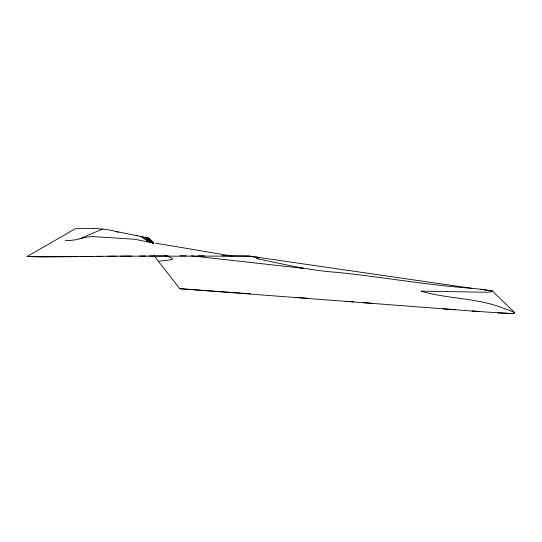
<?xml version="1.0" encoding="UTF-8"?>
<svg xmlns="http://www.w3.org/2000/svg" width="542" height="542" viewBox="0 0 542 542"><rect width="100%" height="100%" fill="white"/><g stroke="black" fill="none" stroke-linecap="round" stroke-linejoin="round"><path stroke-width="0.81" d="M116.476 256.163L41.883 257.03L27.1 256.502L75.311 228.751C88.807 228.263 102.614 227.972 115.785 231.414L147.56 237.782L149.348 238.812L153.379 243.365M149.253 239.307L153.325 243.338L147.228 237.681L153.44 243.202M514.683 312.714L492.881 291.515L487.238 292.253L420.992 291.142C447.936 299.109 477.055 297.788 503.349 308.208A308.296 43.441 8 0 1 508.769 310.173L513.484 312.09L514.9 313.201L512.657 313.581L497.705 312.802L468.484 310.742L179.781 288.696L153.772 255.336M70.778 240.397L76.11 239.713L87.492 236.962L92.831 236.563L135.249 239.307L145.141 241.42M79.986 238.676L102.655 228.995M158.23 261.481C166.048 259.632 182.552 260.465 164.395 255.539M179.781 288.696L250.445 293.798M70.358 240.418L65.223 240.689M77.899 256.59L27.1 256.502M102.424 256.285L96.578 256.366M162.417 244.306L232.057 256.081M81.131 256.562L92.899 256.407M492.881 291.515L492.441 291.02L480.829 289.259L471.249 288.249L249.401 256.088L107.438 256.217M168.183 255.858L148.854 255.946M139.795 256.014L145.886 255.973M120.703 256.122L131.747 256.061M179.937 255.838L186.38 255.831M198.02 255.824L204.375 255.824M222.118 255.797L249.401 256.088L254.157 257.05L257.66 257.132L259.083 257.958L256.488 258.527C282.883 264.062 309.157 270.424 336.203 272.294C381.358 276.786 425.971 285.004 471.249 288.249M136.205 235.655L137.478 235.723M497.705 312.802L512.657 313.581M472.007 310.986L479.203 311.494M443.132 308.798L455.619 309.733M345.654 301.271L353.608 301.88M295.756 297.355L307.47 298.269M191.34 255.817L303.669 268.419L297.836 267.416M492.441 291.02L480.829 289.259M161.604 244.191L155.595 243.25M153.955 243.04L152.566 242.809L147.919 237.938L153.223 243.311M148.908 242.138L150.866 242.498M148.291 242.017L145.778 241.542M115.785 231.414L118.264 232.267M140.873 236.387L149.856 242.396M150.534 242.64L141.638 236.536L150.588 242.687M152.505 242.863L145.392 237.274L152.648 243.019M153.149 243.25L146.137 237.43L153.122 243.114L148.671 238.304L153.278 243.236M152.851 242.931L146.658 237.545L153.074 242.979L149.206 238.676L153.115 243.019M152.939 242.843L147.56 237.782L151.631 241.854M149.348 238.812L153.284 243.175M363.729 302.673A459.941 64.81 8 0 1 371.9 303.317"/></g></svg>
